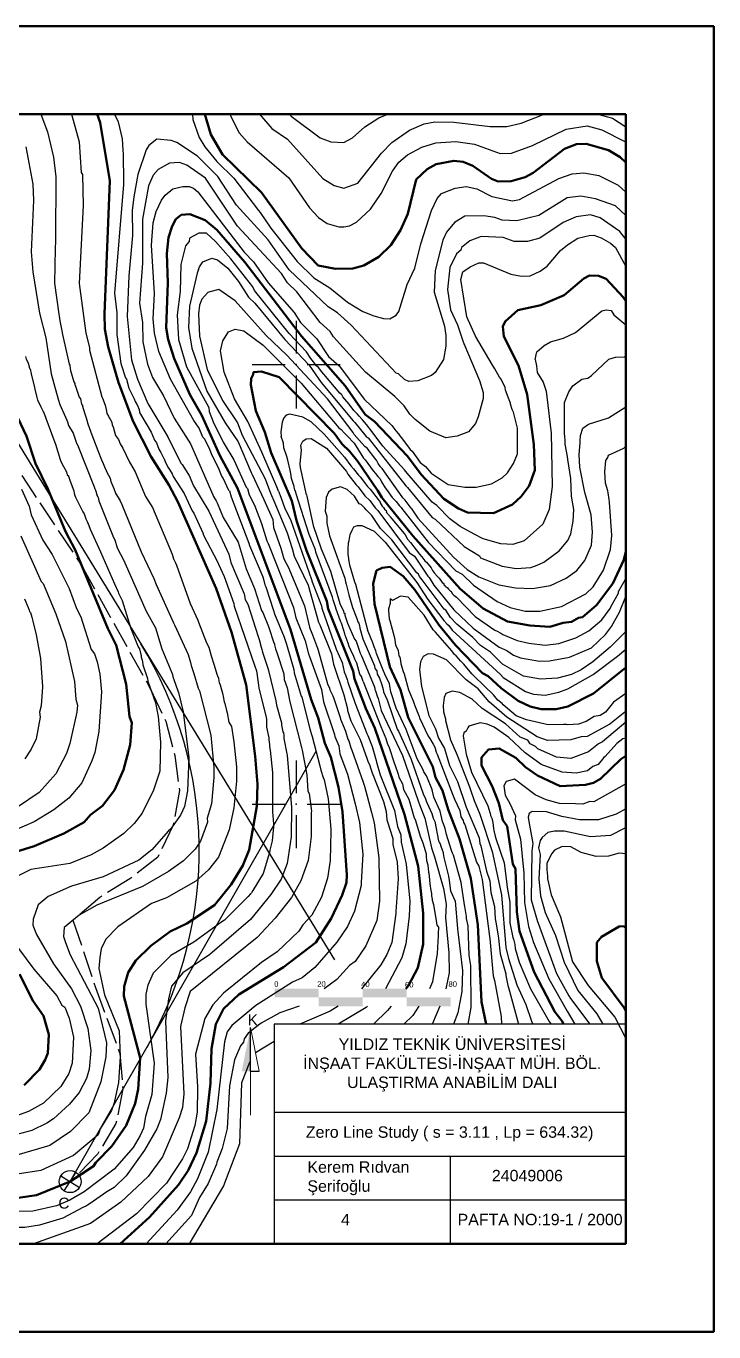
# Model space of a CAD drawing. Header units: metres. Extents: x 550 to 1390, y 560 to 1154.
# Drawn here: x 1077 to 1390, y 560 to 1154 of the extents above; entities that cross this region are included whole.
import ezdxf

# ---------------------------------------------------------------- set-up
doc = ezdxf.new("R2010")
doc.units = ezdxf.units.M
doc.linetypes.add('ACAD_ISO02W100', pattern=[15, 12, -3])
for name, color, linetype, lineweight in [('ANTET', 7, 'Continuous', 25), ('geoolcvekuzey', 3, 'Continuous', 20), ('kalın', 2, 'Continuous', 50), ('Layer1', 3, 'Continuous', 30), ("nokta 14-14'", 1, 'Continuous', 30), ('yukseklikegrisi', 5, 'Continuous', 30), ('zero line study', 30, 'ACAD_ISO02W100', 30)]:
    doc.layers.add(name, color=color, linetype=linetype, lineweight=lineweight)
for name, color, linetype in [('KARELAJ', 1, 'Continuous'), ('V-CTRL-VCPT', 4, 'Continuous'), ('V-NODE', 1, 'Continuous')]:
    doc.layers.add(name, color=color, linetype=linetype)
doc.layers.get('0').off()
doc.styles.get("Standard").update_dxf_attribs({"font": 'arial.ttf'})

# ---------------------------------------------------------------- blocks, each defined once
blk = doc.blocks.new('Grid Noktası 2')
for p, q in [((0, 1.25), (0, 0.3125)), ((-1.25, 0), (-0.3125, 0)), ((0.3125, 0), (1.25, 0)), ((0, -0.3125), (0, -1.25))]:
    blk.add_line(p, q)
blk.add_point((0, 0))
blk = doc.blocks.new('*U2', base_point=(2847.51, 762.74))
at = {"layer": 'V-CTRL-VCPT', "xscale": 20, "yscale": 20, "zscale": 20}
blk.add_blockref('Grid Noktası 2', (2847.51, 762.74), dxfattribs=at)
blk = doc.blocks.new('nokta isareti')
for p, q in [((-4.66, 1.82), (4.67, -1.79)), ((-1.8, -4.65), (1.81, 4.68))]:
    blk.add_line(p, q)
blk.add_circle((0.01, 0.02), 5)

msp = doc.modelspace()

# ---------------------------------------------------------------- hatches: boundary and pattern name
at = {"layer": 'geoolcvekuzey'}
h = msp.add_hatch(color=250, dxfattribs=at)
h.paths.add_polyline_path([(1201.85, 716.13), (1190.29, 716.13), (1190.29, 716.03), (1193.26, 712.62), (1193.58, 712.13), (1204.74, 712.13)])
h.paths.add_polyline_path([(1210.29, 716.13), (1201.85, 716.13), (1204.74, 712.13), (1210.29, 712.13)])
h.paths.add_polyline_path([(1190.29, 716.03), (1190.29, 712.13), (1193.58, 712.13), (1193.26, 712.62)])
h = msp.add_hatch(color=250, dxfattribs=at)
h.paths.add_polyline_path([(1241.85, 716.13), (1230.29, 716.13), (1230.29, 716.03), (1233.26, 712.62), (1233.58, 712.13), (1244.74, 712.13)])
h.paths.add_polyline_path([(1250.29, 716.13), (1241.85, 716.13), (1244.74, 712.13), (1250.29, 712.13)])
h.paths.add_polyline_path([(1230.29, 716.03), (1230.29, 712.13), (1233.58, 712.13), (1233.26, 712.62)])
h = msp.add_hatch(color=250, dxfattribs=at)
h.paths.add_polyline_path([(1221.85, 712.13), (1210.29, 712.13), (1210.29, 712.03), (1213.26, 708.62), (1213.58, 708.13), (1224.74, 708.13)])
h.paths.add_polyline_path([(1230.29, 712.13), (1221.85, 712.13), (1224.74, 708.13), (1230.29, 708.13)])
h.paths.add_polyline_path([(1210.29, 712.03), (1210.29, 708.13), (1213.58, 708.13), (1213.26, 708.62)])
h = msp.add_hatch(color=250, dxfattribs=at)
h.paths.add_polyline_path([(1261.85, 712.13), (1250.29, 712.13), (1250.29, 712.03), (1253.26, 708.62), (1253.58, 708.13), (1264.74, 708.13)])
h.paths.add_polyline_path([(1270.29, 712.13), (1261.85, 712.13), (1264.74, 708.13), (1270.29, 708.13)])
h.paths.add_polyline_path([(1250.29, 712.03), (1250.29, 708.13), (1253.58, 708.13), (1253.26, 708.62)])
h = msp.add_hatch(color=250, dxfattribs=at)
h.paths.add_polyline_path([(1179.18, 698.19), (1176.15, 683.31), (1176.93, 681.6), (1178.93, 678.54), (1179.18, 678.54)])
h.paths.add_polyline_path([(1176.93, 681.6), (1176.15, 683.31), (1175.18, 678.54), (1178.93, 678.54)])

# ---------------------------------------------------------------- linework, layer by layer
at = {"layer": 'ANTET', "lineweight": 30}
for p, q in [((1350, 700), (1190, 700)), ((1190, 700), (1190, 600)), ((1190, 660), (1350, 660)), ((1190, 640), (1350, 640)), ((1270, 640), (1270, 600)), ((1190, 620), (1350, 620))]:
    msp.add_line(p, q, dxfattribs=at)
at = {"layer": 'ANTET', "lineweight": 50}
msp.add_line((1190, 600), (1350, 600), dxfattribs=at)
at = {"layer": 'geoolcvekuzey'}
msp.add_line((1183.18, 678.54), (1179.18, 698.54), dxfattribs=at)
at = {"layer": 'geoolcvekuzey', "lineweight": 20}
msp.add_line((1179.18, 658.54), (1179.18, 678.54), dxfattribs=at)
at = {"layer": 'kalın'}
for points in [[(1109.46, 1114), (1110.88, 1110.19), (1115.2, 1083.64), (1112.79, 1023.07), (1113.04, 1016.21), (1114.56, 1008.08), (1119.14, 991.82), (1125.87, 974.17), (1134, 958.04), (1142.12, 945.34), (1146.19, 937.59), (1163.59, 898.1), (1170.57, 878.29), (1177.18, 854.41), (1181.37, 821.9), (1182.38, 809.2), (1182.13, 799.16), (1178.57, 779.35), (1175.78, 772.11), (1170.44, 763.48), (1162.82, 754.08), (1150.25, 745.82), (1142.63, 742.14), (1133.87, 735.66), (1127.01, 728.93), (1123.58, 723.47), (1121.8, 717.12), (1121.55, 712.68), (1129.04, 684.74), (1128.15, 670.39), (1126.76, 663.91), (1122.69, 653.88), (1116.22, 644.48), (1108.85, 637.11), (1107.83, 635.33), (1097.17, 628.35), (1081.93, 622.25), (1068.34, 620.22)], [(1158.51, 1114), (1161.17, 1104.73), (1166.51, 1095.58), (1184.16, 1078.31), (1202.58, 1052.78), (1210.07, 1045.16), (1217.82, 1043.64), (1225.82, 1043.77), (1230.77, 1045.04), (1237.63, 1048.97), (1243.09, 1054.31), (1247.53, 1061.17), (1250.84, 1068.66), (1254.65, 1084.15), (1259.6, 1088.85), (1263.66, 1091.14), (1271.79, 1092.66), (1275.98, 1092.28), (1280.43, 1090.5), (1288.81, 1084.53), (1291.86, 1083.39), (1297.83, 1083.52), (1304.18, 1085.3), (1307.73, 1087.2), (1322.08, 1098.12), (1327.54, 1100.28), (1331.86, 1100.41), (1342.02, 1097.61), (1347.36, 1094.44), (1350, 1091.98)], [(1350, 1028.89), (1348.75, 1030.69), (1341.01, 1039.07), (1337.45, 1040.46), (1333.39, 1040.59), (1330.85, 1039.19), (1321.83, 1031.57), (1311.29, 1027), (1300.87, 1024.72), (1295.03, 1019.64), (1294.02, 1017.35), (1294.52, 1012.78), (1301.13, 999.57), (1305.06, 986.36), (1308.11, 963.63), (1308.49, 952.07), (1305.95, 944.83), (1302.4, 940.01), (1298.33, 936.45), (1289.7, 932.51), (1277.89, 932.77), (1273.82, 934.55), (1267.09, 938.99), (1256.8, 950.04), (1250.58, 958.42), (1235.6, 974.17), (1231.4, 977.35), (1222.26, 990.3), (1202.45, 1012.91), (1176.67, 1046.69), (1163.84, 1061.29), (1158.63, 1065.74), (1151.65, 1068.4), (1147.71, 1068.15), (1145.3, 1066.12), (1143.65, 1063.07), (1142, 1057.86), (1141.11, 1050.5), (1141.62, 1037.16), (1140.85, 1016.72), (1141.74, 1011.51), (1144.54, 1002.87), (1151.65, 986.49), (1157.11, 976.84), (1165.24, 958.68), (1173.37, 943.82), (1197.37, 879.56), (1206.89, 847.68), (1210.07, 839.3), (1212.99, 827.74), (1215.78, 821.39), (1219.21, 807.8), (1221.12, 796.5), (1223.02, 767.92), (1222.9, 764.49), (1220.99, 758.65), (1215.91, 747.98), (1208.93, 737.19), (1194.19, 725.89), (1173.87, 713.44), (1167.02, 706.96), (1163.46, 699.98), (1161.43, 688.8), (1161.05, 673.18), (1159.01, 655.91), (1154.7, 641.43), (1150.89, 633.43), (1146.44, 626.83), (1133.23, 612.22), (1119.97, 600)], [(1350, 914.93), (1349.01, 911.18), (1344.05, 900.51), (1336.56, 890.6), (1330.21, 885.14), (1328.43, 884.89), (1325.26, 882.98), (1321.45, 882.6), (1315.35, 880.7), (1306.33, 881.33), (1296.05, 883.11), (1285, 889.08), (1274.58, 897.97), (1253.12, 922.1), (1239.02, 939.5), (1237.12, 942.67), (1227.98, 956.01), (1224.29, 960.71), (1220.86, 963.76), (1217.31, 968.84), (1192.29, 994.24), (1184.29, 996.9), (1180.6, 996.65), (1180.48, 995.51), (1179.46, 993.73), (1179.33, 990.81), (1181.62, 979), (1185.68, 969.22), (1188.61, 959.95), (1198, 937.98), (1200.16, 929.09), (1204.73, 915.5), (1213.88, 892.38), (1214.51, 888.95), (1225.94, 860.63), (1226.58, 857.08), (1231.66, 843.61), (1235.72, 834.6), (1249.31, 795.35), (1255.53, 771.86), (1257.82, 750.52), (1257.69, 736.3), (1255.28, 725.63), (1251.09, 717.63), (1249.84, 716.13)], [(1073.42, 975.82), (1077.35, 967.44), (1081.42, 954.99), (1087.01, 943.56), (1095.01, 924.13), (1099.45, 915.75), (1114.31, 879.94), (1118.12, 872.44), (1122.69, 854.66), (1124.22, 839.93), (1125.23, 837.01), (1124.47, 826.98), (1121.42, 815.67), (1117.36, 806.4), (1111.9, 799.29), (1106.44, 795.23), (1103.52, 791.8), (1094.37, 786.72), (1080.78, 780.88), (1070.5, 777.7)], [(1286.43, 700), (1284.24, 710.14), (1282.59, 745.19), (1279.41, 766.27), (1274.33, 784.31), (1269.12, 797.64), (1266.58, 806.28), (1263.41, 812.12), (1262.14, 817.07), (1250.96, 839.55), (1247.41, 852), (1242.58, 862.54), (1235.6, 891.24), (1234.96, 900.38), (1236.61, 906.35), (1239.15, 907.5), (1242.83, 908), (1248.68, 903.81), (1254.01, 897.59), (1264.93, 881.59), (1272.43, 872.44), (1284.74, 859.62), (1287.28, 858.22), (1293.25, 852.76), (1301, 847.04), (1306.46, 844.5), (1311.41, 843.23), (1318.27, 843.23), (1323.61, 844.5), (1335.29, 850.47), (1350, 862.26)], [(1350, 822.07), (1347.61, 820.5), (1338.47, 811.61), (1335.29, 809.83), (1331.61, 808.82), (1320.05, 808.18), (1309.76, 813.13), (1304.3, 816.94), (1299.86, 821.14), (1292.36, 825.33), (1287.54, 824.95), (1284.24, 821.26), (1284.24, 817.71), (1289.19, 808.31), (1292.11, 800.56), (1294.02, 792.81), (1295.92, 790.02), (1298.59, 772.75), (1299.73, 770.59), (1300.37, 751.03), (1301.51, 742.27), (1308.24, 723.6), (1317.64, 705.57), (1320.94, 701.37), (1321.64, 700)], [(1350, 743.76), (1348.88, 744.55), (1346.85, 744.43), (1338.85, 739.73), (1336.69, 737.06), (1336.69, 728.68), (1338.97, 721.06), (1349.26, 707.34), (1350, 706.04)], [(1074.18, 722.71), (1080.4, 710.52), (1085.1, 703.79), (1087.51, 695.28), (1087.01, 686.77), (1085.86, 683.72), (1083.2, 679.4), (1076.34, 672.16)]]:
    msp.add_lwpolyline(points, dxfattribs=at)
at = {"layer": 'KARELAJ', "color": 1, "lineweight": 50}
for p, q in [((550, 1154), (1390, 1154)), ((1390, 1154), (1390, 560)), ((600, 1114), (1350, 1114)), ((1350, 1114), (1350, 600)), ((600, 600), (1350, 600)), ((550, 560), (1390, 560))]:
    msp.add_line(p, q, dxfattribs=at)
at = {"layer": 'Layer1'}
for p, q in [((979.53, 1117.28), (1217.43, 729.32)), ((1097.18, 628.36), (1209.05, 824.12))]:
    msp.add_line(p, q, dxfattribs=at)
msp.add_arc((975.89, 778.89), 180, 330.25341, 31.51789, dxfattribs=at)
at = {"layer": 'yukseklikegrisi'}
for q in [(1179.18, 698.54), (1183.18, 678.54)]:
    msp.add_line((1179.18, 678.54), q, dxfattribs=at)
for points in [[(1117.38, 1114), (1119.01, 1110.44), (1120.79, 1102.69), (1121.17, 1097.61), (1121.3, 1095.71), (1121.42, 1083.14), (1121.42, 1081.99), (1117.36, 1032.46), (1118.5, 1023.57), (1118.37, 1013.67), (1120.28, 1000.59), (1122.44, 993.98), (1122.82, 993.35), (1123.84, 989.28), (1126.25, 984.46), (1126.76, 983.19), (1127.77, 981.41), (1128.53, 979.63), (1128.79, 978.23), (1129.17, 977.47), (1134, 969.34), (1135.52, 965.66), (1136.41, 964.39), (1137.55, 961.6), (1138.44, 960.07), (1139.2, 958.55), (1139.71, 957.66), (1139.84, 957.41), (1140.35, 956.01), (1141.62, 953.34), (1142.38, 952.33), (1143.52, 950.29), (1144.03, 949.15), (1148.98, 941.4), (1152.66, 933.53), (1153.43, 932.51), (1157.49, 923.5), (1157.87, 922.48), (1164.09, 910.67), (1164.6, 909.27), (1167.27, 903.56), (1171.59, 891.37), (1171.84, 890.1), (1181.24, 862.79), (1182, 860.76), (1182.89, 854.16), (1183.02, 853.01), (1186.32, 839.55), (1186.45, 838.66), (1186.45, 836.38), (1186.57, 835.11), (1187.59, 830.28), (1187.59, 829.26), (1187.84, 827.23), (1187.84, 826.47), (1187.84, 826.22), (1188.1, 824.56), (1189.24, 814.4), (1189.24, 796.62), (1189.75, 791.04), (1189.62, 789.77), (1189.11, 783.42), (1187.97, 779.1), (1187.84, 778.08), (1185.05, 768.56), (1180.35, 760.81), (1179.72, 759.79), (1179.21, 759.29), (1178.19, 758.02), (1167.4, 747.35), (1166.13, 746.46), (1153.43, 737.32), (1143.01, 731.22), (1135.01, 723.22), (1132.47, 717.76), (1131.58, 713.57), (1131.58, 709.12), (1135.39, 682.2), (1134.38, 667.97), (1131.46, 657.94), (1130.57, 652.73), (1129.04, 649.3), (1125.87, 643.84), (1117.23, 634.06), (1103.52, 623.78), (1097.04, 619.97), (1090.94, 617.3), (1080.27, 614.89), (1065.92, 614.63)], [(1083.75, 1114), (1083.83, 1113.87), (1086.88, 1105.87), (1089.67, 1094.44), (1090.69, 1085.42), (1090.56, 1057.23), (1090.56, 1056.21), (1090.31, 1052.91), (1090.05, 1037.04), (1092.09, 1022.94), (1092.21, 1022.05), (1092.47, 1019.89), (1092.72, 1019.13), (1093.36, 1015.32), (1093.74, 1013.79), (1096.78, 1000.21), (1097.04, 999.82), (1097.17, 998.3), (1097.42, 997.41), (1098.94, 992.2), (1099.32, 991.44), (1099.32, 990.93), (1099.58, 990.17), (1101.36, 985.22), (1101.86, 984.46), (1102.37, 982.04), (1102.75, 981.41), (1102.75, 981.16), (1103.13, 980.01), (1104.02, 977.22), (1104.66, 975.31), (1104.66, 975.19), (1104.91, 974.3), (1104.91, 974.17), (1105.29, 973.03), (1107.07, 968.07), (1107.83, 966.04), (1109.74, 960.96), (1111.39, 956.77), (1112.15, 954.99), (1112.79, 953.47), (1113.55, 951.82), (1113.93, 951.06), (1115.33, 948.39), (1115.71, 946.87), (1117.1, 943.69), (1117.87, 941.53), (1119.9, 937.98), (1120.66, 936.32), (1129.42, 914.86), (1135.27, 902.67), (1136.28, 900), (1144.16, 882.6), (1144.66, 881.59), (1150.89, 868.13), (1151.9, 864.44), (1152.28, 863.17), (1153.17, 860.38), (1153.43, 859.49), (1155.46, 852.76), (1155.97, 851.62), (1161.17, 831.42), (1162.57, 816.94), (1162.57, 812.25), (1161.43, 800.18), (1159.52, 793.7), (1159.65, 791.93), (1156.47, 783.29), (1154.06, 779.61), (1148.73, 774.27), (1142, 769.45), (1130.06, 762.59), (1109.36, 754.08), (1101.23, 749.51), (1094.5, 743.92), (1094.12, 739.86), (1095.01, 737.06)], [(1097.74, 1114), (1101.23, 1101.42), (1102.25, 1087.45), (1102.88, 1086.44), (1103.13, 1072.34), (1101.36, 1036.91), (1104.28, 1014.3), (1105.93, 1007.83), (1106.06, 1006.56), (1111.64, 985.35), (1111.9, 984.71), (1113.17, 981.54), (1113.55, 979.63), (1113.8, 978.87), (1113.93, 977.85), (1114.69, 976.58), (1114.95, 975.82), (1115.33, 975.19), (1116.09, 973.79), (1116.34, 972.52), (1116.85, 971.38), (1116.98, 971.12), (1117.87, 967.76), (1119.14, 965.92)], [(1152.82, 1114), (1153.05, 1111.58), (1155.84, 1103.33), (1158.51, 1099.01), (1163.84, 1092.41), (1171.59, 1084.79), (1182.89, 1070.06), (1183.65, 1069.17), (1188.48, 1062.05), (1200.42, 1046.94), (1208.04, 1039.45), (1215.28, 1034.88), (1223.4, 1028.4), (1230.39, 1024.21), (1235.34, 1022.18), (1239.79, 1021.03), (1242.58, 1020.91), (1245.5, 1022.56), (1246.77, 1024.21), (1250.45, 1036.53), (1254.01, 1043.89), (1256.68, 1054.94), (1261.5, 1070.18), (1264.17, 1075.64), (1266.08, 1077.8), (1272.3, 1080.34), (1277.25, 1080.98), (1282.2, 1079.96), (1288.94, 1076.53), (1298.33, 1074.5), (1301.64, 1075.14), (1319.42, 1084.66), (1325.51, 1086.82), (1330.85, 1087.2), (1337.7, 1086.06), (1346.47, 1081.61), (1350, 1078.39)], [(1169.98, 1114), (1170.19, 1113.24), (1174.13, 1105.49), (1177.68, 1101.3), (1196.61, 1085.04), (1206, 1071.33), (1210.2, 1067.01), (1214.13, 1064.21), (1219.34, 1062.69), (1221.63, 1062.69), (1224.29, 1063.2), (1227.47, 1064.85), (1233.82, 1070.69), (1238.64, 1077.8), (1243.85, 1088.09), (1246.77, 1092.15), (1250.71, 1095.46), (1257.19, 1098.88), (1263.54, 1100.92), (1272.55, 1101.55), (1281.19, 1100.28), (1292.75, 1096.09), (1297.95, 1096.22), (1307.48, 1099.65), (1322.84, 1107.14), (1332.37, 1108.66), (1339.1, 1106.76), (1349.51, 1101.55), (1350, 1100.99)], [(1183.3, 1114), (1188.86, 1107.39), (1196.1, 1102.57), (1212.1, 1084.66), (1217.31, 1081.49), (1221.75, 1080.34), (1228.1, 1082.63), (1238.77, 1096.22), (1243.47, 1101.04), (1251.6, 1106.63), (1258.2, 1109.55), (1263.03, 1110.44), (1271.79, 1110.31), (1288.17, 1108.28), (1295.79, 1108.41), (1302.27, 1109.81), (1312.05, 1113.62), (1313.77, 1114)], [(1196.81, 1114), (1197.75, 1112.98), (1210.96, 1103.2), (1215.78, 1101.3), (1221.63, 1101.04), (1225.56, 1103.2), (1231.28, 1108.16), (1237.63, 1112.35), (1241.72, 1114)], [(1337.13, 1114), (1343.93, 1112.09), (1350, 1108.21)], [(1076.97, 1099.14), (1080.15, 1082.12), (1080.53, 1074.63), (1079.51, 1051.39), (1080.27, 1042.24), (1083.32, 1023.45), (1086.12, 1012.27), (1088.53, 995.89), (1091.7, 984.33), (1092.47, 981.92), (1095.64, 974.68), (1096.02, 973.92), (1096.4, 972.39), (1098.56, 968.84), (1098.94, 967.95), (1099.45, 966.17), (1099.96, 964.77), (1099.96, 964.65), (1100.47, 963.5), (1108.09, 944.45), (1108.47, 943.44), (1108.72, 942.93), (1109.36, 940.9), (1109.36, 940.52), (1109.74, 939.88), (1109.87, 939.5), (1110.25, 938.1), (1116.98, 921.34), (1117.49, 920.32), (1118.63, 916.64), (1121.55, 910.92), (1122.06, 909.78), (1131.84, 887.81), (1136.03, 880.32), (1138.82, 870.67), (1143.39, 859.74), (1143.77, 858.98), (1143.9, 857.97), (1144.28, 856.82), (1146.19, 851.62), (1146.44, 850.85), (1148.6, 842.09), (1151.14, 821.14), (1150.51, 806.15), (1149.24, 799.04), (1147.33, 795.1), (1142.89, 788.75), (1142, 787.99), (1134.38, 779.23), (1128.41, 774.65), (1112.15, 767.03), (1097.8, 762.72), (1087.13, 758.02), (1082.69, 754.21), (1080.4, 747.73), (1080.27, 745.06), (1081.93, 740.74), (1089.55, 727.41), (1097.8, 716.11), (1101.86, 708.11), (1105.29, 697.95), (1106.56, 688.04), (1105.8, 679.53), (1104.66, 675.34), (1101.36, 668.86), (1096.91, 663.66), (1089.55, 656.92), (1086.62, 654.89), (1079.77, 651.59), (1068.34, 648.54)], [(1350, 1067.87), (1345.32, 1072.21), (1336.18, 1075.39), (1329.45, 1076.66), (1323.23, 1075.9), (1310.4, 1067.9), (1300.37, 1065.48), (1293.76, 1065.74), (1290.33, 1067.01), (1285.38, 1067.77), (1276.74, 1067.52), (1272.04, 1064.72), (1268.36, 1060.28), (1266.71, 1056.59), (1263.28, 1042.88), (1262.77, 1032.97), (1267.47, 1017.48), (1268.11, 1013.29), (1268.11, 1008.46), (1266.96, 1002.36), (1263.15, 996.4), (1261.63, 995.13), (1255.28, 992.59), (1251.22, 992.33), (1249.31, 993.22), (1246.52, 995.76), (1245.5, 996.14), (1225.05, 1017.99), (1218.83, 1023.57), (1214.51, 1026.37), (1196.86, 1043.13), (1187.21, 1056.85), (1172.86, 1072.6), (1164.35, 1085.55), (1155.08, 1094.82), (1145.68, 1101.04), (1143.14, 1101.93), (1136.66, 1102.57), (1132.98, 1099.65), (1131.84, 1097.74), (1128.03, 1086.57), (1126.12, 1076.28), (1125.36, 1070.18), (1125.49, 1058.75), (1123.84, 1040.46), (1123.07, 1021.92), (1125.11, 1002.24), (1127.77, 993.35), (1132.6, 982.3), (1141.62, 967.19), (1147.58, 955.25), (1148.09, 954.61), (1150.76, 950.42), (1151.27, 949.53), (1153.3, 944.83), (1160.28, 933.4), (1169.3, 913.72), (1170.32, 910.04), (1176.29, 895.68), (1176.79, 893.14), (1178.06, 891.11), (1182.76, 876.38), (1183.14, 874.98), (1184.03, 871.55), (1184.41, 870.41), (1184.54, 869.78), (1184.8, 868.76), (1187.08, 861.9), (1187.46, 860.89), (1190.76, 847.04), (1191.02, 845.14), (1193.3, 837.01), (1193.3, 835.99), (1193.94, 832.95), (1194.19, 832.44), (1194.32, 831.42), (1194.32, 829.9), (1195.72, 822.91), (1195.84, 822.28), (1197.88, 798.53), (1197.75, 785.19), (1195.84, 773), (1193.18, 765.89), (1188.48, 758.91), (1179.21, 747.6), (1160.79, 731.6), (1148.47, 723.35), (1143.27, 717.25), (1142, 711.53), (1140.6, 701.37), (1141.62, 675.72), (1140.85, 668.61), (1138.31, 656.67), (1136.66, 652.35), (1131.07, 642.7), (1122.69, 631.02), (1117.2, 625.65), (1113.93, 623.78)], [(1350, 1057.09), (1347.23, 1060.53), (1338.34, 1066.75), (1333.89, 1068.15), (1327.29, 1067.26), (1321.45, 1064.72), (1310.78, 1057.61), (1305.19, 1055.96), (1299.1, 1056.09), (1294.14, 1057.86), (1284.11, 1058.37), (1279.03, 1056.34), (1275.22, 1053.29), (1274.84, 1052.15), (1272.93, 1050.37), (1269.89, 1044.15), (1268.87, 1034.24), (1270.27, 1024.97), (1273.44, 1018.11), (1275.85, 1010.87), (1276.24, 1009.6), (1283.35, 992.84), (1285, 987.38), (1285, 984.58), (1282.84, 976.33), (1281.57, 973.28), (1278.39, 969.47), (1273.19, 967.44), (1268.11, 966.68), (1260.87, 969.73), (1254.14, 975.06), (1251.72, 977.47), (1249.18, 981.28), (1244.87, 985.47), (1231.53, 996.52), (1216.93, 1012.65), (1215.4, 1015.06), (1210.96, 1019.13), (1200.29, 1033.1), (1196.1, 1037.16), (1193.3, 1041.48), (1173.24, 1063.07), (1158.76, 1084.79), (1150.25, 1090.76), (1146.95, 1091.9), (1142.38, 1091.65), (1137.17, 1088.72), (1135.01, 1086.18), (1132.85, 1081.36), (1130.06, 1066.12), (1130.06, 1046.18), (1128.79, 1028.02), (1130.06, 1019.13), (1130.31, 1010.37), (1132.34, 1000.21), (1134.63, 994.11), (1139.58, 985.85), (1144.54, 975.69), (1151.9, 964.01), (1162.06, 940.77), (1162.44, 940.01), (1163.59, 937.98), (1164.09, 937.09), (1166.76, 930.48), (1173.62, 919.18), (1177.3, 907.11), (1181.11, 898.1), (1184.29, 888.19), (1184.8, 887.18), (1187.46, 880.83), (1187.72, 879.94), (1189.75, 873.97), (1190.13, 872.82), (1190.13, 872.57), (1190.64, 870.79), (1190.76, 870.28), (1191.02, 869.52), (1194.45, 859.36), (1194.57, 856.82), (1195.97, 853.01), (1196.99, 847.42), (1197.11, 846.66), (1202.45, 825.83), (1202.7, 824.56), (1204.86, 813.39), (1205.24, 806.02), (1205.88, 804.88), (1207.02, 796.88), (1206.89, 796.24), (1206.89, 793.58), (1206.89, 785.32), (1205.5, 774.4), (1202.07, 765.13), (1197.88, 757.64), (1190.51, 748.24), (1182.26, 739.35), (1151.78, 714.84), (1149.36, 707.34), (1147.46, 698.96), (1148.85, 668.35), (1148.22, 662), (1146.82, 657.43), (1139.2, 639.65), (1132.73, 630.76), (1120.28, 619.08), (1106.44, 609.3), (1080.53, 600)], [(1169.68, 942.55), (1169.43, 942.8), (1166.76, 948.39), (1166, 949.53), (1164.6, 953.09), (1164.09, 954.1), (1162.44, 957.66), (1161.81, 958.68), (1160.41, 962.11), (1159.78, 963.25), (1158.38, 966.04), (1157.62, 967.06), (1155.84, 971.12), (1153.43, 974.55), (1142.89, 993.35), (1137.55, 1005.92), (1135.52, 1014.3), (1135.01, 1020.78), (1135.52, 1032.34), (1134.25, 1054.31), (1134.88, 1064.47), (1136.28, 1069.67), (1138.69, 1074.88), (1140.35, 1077.17), (1143.9, 1079.96), (1148.47, 1081.1), (1151.39, 1080.98), (1153.3, 1080.34), (1155.33, 1078.56), (1176.29, 1051.13), (1180.6, 1046.81), (1187.21, 1037.29), (1199.15, 1023.7), (1201.94, 1019.13), (1209.43, 1011.76), (1214.77, 1003.76), (1219.59, 999.44), (1231.15, 984.2), (1243.47, 972.27), (1245.37, 969.85), (1246.39, 968.71), (1247.03, 967.95), (1247.03, 967.82), (1247.91, 966.68), (1251.85, 961.47), (1252.74, 960.71), (1256.42, 955.5), (1258.84, 953.6), (1261.38, 950.68), (1269.12, 945.47), (1276.74, 944.2), (1281.82, 944.2), (1288.81, 945.85), (1293.76, 948.52), (1296.17, 950.8), (1298.84, 954.99), (1300.62, 959.44), (1300.62, 971.12), (1299.22, 977.22), (1298.84, 978.36), (1298.21, 979.63), (1297.44, 982.04)], [(1308.75, 1002.36), (1309.26, 999.44), (1309.64, 996.4), (1312.3, 992.08), (1313.7, 988.01), (1315.86, 970.11), (1315.99, 968.96), (1316.37, 944.58), (1315.1, 934.17), (1312.18, 927.43), (1303.67, 919.81), (1298.59, 918.16), (1293.13, 918.42), (1285, 920.83), (1280.93, 922.86), (1274.58, 926.42), (1269.89, 929.85), (1264.04, 935.94), (1261.88, 937.47), (1250.45, 950.68), (1249.31, 952.2), (1239.41, 962.87), (1234.58, 969.47), (1232.04, 972.77), (1231.02, 973.79), (1230.13, 974.93), (1228.61, 976.58), (1227.85, 977.47), (1226.2, 979.12), (1224.04, 982.04), (1223.15, 983.06), (1223.02, 983.31), (1221.24, 985.35), (1220.74, 986.24), (1219.85, 987), (1212.61, 995.63), (1211.72, 996.78), (1210.2, 998.68), (1209.31, 999.44), (1207.27, 1001.98), (1206.64, 1002.87), (1204.73, 1005.79), (1196.86, 1014.18), (1181.11, 1033.73), (1180.35, 1035.38), (1170.32, 1048.21), (1163.33, 1056.09), (1159.14, 1059.77), (1155.71, 1059.77), (1151.52, 1057.61), (1151.27, 1056.09), (1149.62, 1054.05), (1147.58, 1045.54), (1147.2, 1033.23), (1145.93, 1022.68), (1146.44, 1011.38), (1150.12, 999.06), (1160.28, 980.52), (1160.41, 978.62), (1162.19, 973.92), (1166.76, 964.77), (1167.27, 964.01), (1171.59, 956.64), (1177.3, 944.33), (1177.81, 943.69), (1178.57, 940.77), (1181.11, 936.07), (1184.29, 927.69), (1186.7, 919.81), (1187.21, 918.67), (1188.1, 916.39), (1198.77, 889.46), (1199.91, 884.89), (1204.1, 874.35), (1205.62, 868.38), (1206, 867.24), (1211.47, 852.25), (1212.48, 846.66), (1217.43, 831.8), (1217.56, 830.79), (1219.34, 826.6), (1219.85, 822.91), (1223.28, 813.64), (1226.83, 800.18), (1228.86, 791.67), (1230.26, 777.32), (1229.63, 764.49), (1229.5, 763.1), (1226.58, 751.41), (1223.4, 744.43), (1218.45, 737.32), (1208.54, 725.76), (1202.7, 721.06), (1198.38, 719.03), (1181.62, 708.49), (1170.7, 699.34), (1168.67, 696.55), (1167.4, 691.98), (1163.84, 661.12), (1159.9, 641.68), (1155.08, 629.62), (1151.9, 623.78), (1145.81, 615.4), (1131.72, 600)], [(1297.44, 982.04), (1297.44, 982.43), (1296.94, 983.95), (1295.16, 988.39), (1295.03, 989.54), (1293.25, 993.35), (1292.49, 994.24), (1290.33, 998.05), (1289.19, 1000.08), (1281.57, 1013.03), (1277.63, 1021.8), (1274.84, 1038.81), (1275.85, 1042.24), (1279.16, 1044.53), (1283.09, 1046.31), (1285.25, 1046.31), (1297.7, 1041.1), (1302.52, 1040.21), (1306.46, 1040.46), (1310.91, 1042.5), (1314.21, 1044.78), (1320.18, 1051.89), (1323.35, 1054.56), (1328.18, 1057.61), (1333.26, 1058.75), (1335.42, 1058.88), (1338.72, 1057.74), (1343.04, 1055.32), (1345.32, 1053.29), (1350, 1044.7)], [(1155.57, 1043.3), (1155.97, 1044.53), (1157.62, 1046.81), (1161.68, 1048.47), (1164.22, 1047.7), (1168.92, 1043.89), (1173.75, 1037.8), (1178.32, 1030.69), (1181.24, 1028.02), (1194.83, 1011.51), (1205.88, 999.82), (1211.34, 991.95), (1225.94, 974.42), (1226.71, 973.66), (1231.91, 967.31), (1232.8, 966.68), (1249.95, 944.83), (1250.58, 944.07), (1257.57, 935.69), (1261.88, 930.48), (1263.15, 929.72), (1276.49, 917.27), (1283.35, 913.08), (1283.86, 912.19), (1293.63, 908.38), (1300.11, 907.24), (1306.72, 907.75), (1309.64, 908.77), (1312.68, 910.16), (1319.67, 915.24), (1323.61, 920.07), (1324.88, 922.99), (1326.02, 928.83), (1326.27, 934.04), (1325.26, 940.13), (1325, 948.26), (1323.61, 956.9), (1323.35, 958.17), (1322.34, 963.76), (1322.34, 965.41), (1322.21, 967.44), (1322.08, 968.58), (1322.08, 982.81), (1323.99, 987.63), (1325.89, 990.43), (1329.96, 993.35), (1332.62, 993.86), (1334.4, 995), (1342.15, 1002.49), (1345.2, 1003.38), (1349.13, 1003.63), (1350, 1003.21)], [(1155.57, 1043.3), (1154.95, 1041.61), (1151.52, 1026.62), (1151.01, 1016.84), (1152.54, 1007.57), (1159.4, 987.89), (1167.65, 973.54), (1173.62, 964.9), (1179.46, 950.93), (1179.97, 950.04), (1185.3, 938.61), (1187.08, 934.55), (1189.37, 929.59), (1189.62, 925.91), (1193.05, 916.51)], [(1252.36, 934.67), (1249.57, 938.36), (1248.55, 939.37), (1248.17, 939.88), (1239.15, 952.83), (1238.39, 953.47), (1237.37, 954.99), (1236.74, 956.26), (1236.48, 956.52), (1235.85, 957.53), (1232.29, 961.98), (1231.28, 962.74), (1226.45, 968.2), (1225.94, 969.09), (1214.26, 984.46), (1195.72, 1004.27), (1186.32, 1013.29), (1172.22, 1029.03), (1164.86, 1034.11), (1160.67, 1033.1), (1159.78, 1032.84), (1157.11, 1029.8), (1156.09, 1027.13), (1155.59, 1023.07), (1156.09, 1012.91), (1159.52, 997.79), (1166.51, 983.7), (1173.24, 973.54), (1175.4, 967.95), (1185.94, 948.01), (1188.35, 941.53), (1190.26, 936.96), (1195.97, 923.5), (1198.13, 916.39), (1199.15, 912.83), (1205.5, 899.62), (1210.2, 882.86), (1210.7, 881.71), (1216.04, 868.38), (1216.93, 863.81), (1221.75, 849.84), (1223.28, 843.49), (1223.4, 842.6), (1224.93, 837.9), (1229.12, 829.52), (1232.29, 820.5), (1232.8, 819.1), (1233.31, 818.09), (1233.94, 816.18), (1234.33, 815.29), (1234.58, 814.28), (1239.66, 801.2), (1240.93, 796.75), (1241.18, 792.94), (1241.56, 792.05), (1243.98, 784.43), (1243.98, 781.77), (1246.01, 773.64), (1246.39, 766.02), (1245.37, 751.29), (1245.37, 750.27), (1243.47, 737.19), (1241.31, 731.73), (1238.52, 726.9), (1229.77, 716.13)], [(1308.75, 1002.36), (1309.51, 1005.79), (1312.81, 1008.71), (1315.61, 1010.37), (1321.57, 1012.02), (1327.04, 1014.68), (1338.97, 1024.46), (1341.01, 1024.97), (1343.29, 1024.59), (1344.56, 1022.68), (1350, 1018.15)], [(1191.91, 942.42), (1191.15, 944.45), (1184.8, 959.18), (1184.41, 960.2), (1177.94, 974.17), (1171.97, 984.46), (1167.27, 996.52), (1165.62, 1006.3), (1166.63, 1010.87), (1169.17, 1014.94), (1172.22, 1016.08), (1176.16, 1015.45), (1184.92, 1008.84), (1202.32, 991.57), (1219.47, 971.25), (1220.48, 970.49), (1221.88, 968.96), (1223.15, 967.57), (1226.45, 964.26), (1230.64, 957.53), (1231.4, 956.77), (1235.09, 951.69), (1236.1, 950.55), (1237.12, 949.15), (1238.14, 948.01)], [(1085.1, 978.36), (1085.1, 978.49), (1084.08, 980.65), (1082.56, 983.82), (1082.18, 985.09), (1081.29, 988.78), (1081.16, 989.66), (1079.64, 995.76), (1079.51, 996.65), (1079.26, 997.54), (1078.75, 998.55), (1078.75, 998.94), (1078.24, 1000.59), (1077.35, 1002.49), (1076.97, 1003.76)], [(1252.36, 934.67), (1255.41, 930.1), (1271.54, 912.45), (1277.76, 906.86), (1283.09, 903.43), (1292.24, 899.88), (1299.73, 898.48), (1307.48, 898.1), (1315.61, 899.49), (1322.84, 902.8), (1327.67, 906.35), (1331.35, 910.92), (1334.4, 917.91), (1334.78, 923.75), (1334.15, 931.63), (1331.23, 941.91), (1329.07, 953.34), (1328.69, 959.18), (1329.19, 964.39), (1329.19, 965.41), (1329.32, 967.82), (1330.46, 971.12), (1333, 972.9), (1342.02, 975.82), (1350, 980.74)], [(1085.1, 978.49), (1089.8, 965.79), (1090.56, 963.88), (1092.59, 956.9), (1092.97, 956.01), (1094.24, 953.72), (1095.51, 951.31), (1095.9, 949.91), (1096.4, 949.41), (1096.4, 949.28), (1096.78, 948.39), (1097.17, 946.99), (1098.82, 942.55), (1098.94, 942.42), (1099.07, 941.53), (1099.32, 940.52), (1099.58, 939.75), (1103.01, 933.02), (1103.52, 932.13), (1104.4, 929.85), (1105.29, 928.07)], [(1222.01, 957.91), (1212.74, 968.33), (1206.77, 973.92), (1202.96, 976.08), (1197.11, 977.47), (1195.46, 976.96), (1194.32, 975.82), (1193.69, 973.79), (1192.98, 969.4)], [(1192.98, 969.4), (1193.18, 967.31)], [(1119.14, 965.92), (1119.9, 964.01), (1121.17, 961.98), (1124.22, 955.63), (1124.6, 954.87), (1126.76, 951.18), (1131.46, 940.01), (1134.63, 935.05), (1143.52, 913.85), (1144.16, 911.69), (1145.04, 909.91), (1145.55, 908.77), (1151.78, 891.37), (1155.2, 883.75), (1155.59, 882.86), (1159.14, 873.46), (1160.28, 871.55), (1161.3, 867.49), (1162.7, 863.3), (1163.97, 859.24), (1164.48, 857.71), (1164.6, 857.46), (1164.86, 856.06), (1164.98, 855.43), (1165.36, 854.41), (1166.63, 849.96), (1166.76, 849.08), (1167.27, 846.66), (1167.52, 845.9), (1168.29, 842.73), (1168.67, 841.58), (1169.43, 837.39), (1170.57, 835.36), (1171.59, 828.37), (1172.86, 817.07), (1172.86, 810.47), (1171.59, 798.4), (1169.56, 788.37), (1164.6, 775.92), (1160.16, 770.21), (1154.32, 765), (1140.98, 757.51), (1134.12, 754.84), (1118.88, 744.3), (1113.42, 738.59), (1111.26, 734.27), (1110.63, 730.33), (1110.25, 725.38), (1112.79, 713.31), (1119.52, 696.93), (1119.9, 685.12), (1119.26, 673.43), (1117.23, 664.16), (1115.96, 660.73), (1110.88, 652.35), (1109.87, 649.69), (1098.69, 640.29), (1083.83, 633.43), (1058.3, 629.49)], [(1230.48, 855.84), (1229.65, 858.07), (1228.99, 859.24), (1228.1, 862.54), (1227.59, 864.19), (1226.71, 865.97), (1226.2, 867.24), (1224.8, 870.16), (1224.17, 871.81), (1223.66, 873.33), (1222.26, 876.89), (1222.13, 877.52), (1221.75, 879.05), (1220.61, 882.35), (1220.23, 883.37), (1218.2, 888.7), (1217.94, 889.84), (1216.8, 893.02), (1216.55, 894.16), (1208.93, 914.73), (1208.8, 915.75), (1205.88, 922.74), (1200.04, 941.28), (1199.78, 942.04), (1199.4, 943.06), (1199.02, 944.2), (1199.02, 944.58), (1197.88, 948.14), (1197.5, 950.42), (1197.24, 951.95), (1196.23, 956.52), (1195.72, 958.17), (1194.45, 962.11), (1194.19, 964.26), (1193.18, 967.31)], [(1204.73, 940.77), (1201.94, 953.22), (1201.81, 954.87), (1202.45, 961.09), (1202.19, 963.38), (1203.08, 965.15), (1204.48, 966.3), (1206.77, 966.42), (1213.75, 961.98), (1222.9, 951.44), (1223.53, 950.17), (1227.34, 945.34), (1228.23, 944.45), (1231.28, 940.39), (1233.44, 938.23), (1235.98, 934.93), (1237.12, 933.66), (1251.47, 914.61), (1253.76, 912.83), (1259.85, 903.81), (1260.49, 903.18), (1262.65, 899.62), (1271.66, 888.45), (1280.55, 880.06), (1292.36, 871.43), (1295.79, 870.03), (1298.84, 867.87), (1302.02, 866.6), (1310.65, 865.08), (1315.22, 865.2), (1324.37, 866.86), (1334.4, 871.17), (1340.75, 877.27), (1343.42, 880.83), (1347.1, 887.43), (1350, 894.57)], [(1238.14, 948.01), (1238.77, 946.74), (1240.42, 943.94), (1241.06, 943.18), (1243.6, 939.63), (1245.5, 937.72), (1247.03, 935.82), (1247.79, 935.05), (1248.42, 934.04), (1249.18, 933.15), (1259.98, 919.31), (1272.68, 906.23), (1275.47, 904.7), (1280.68, 899.75), (1291.35, 892.26), (1297.32, 889.46), (1304.18, 887.81), (1310.78, 887.81), (1320.69, 889.97), (1331.73, 895.68), (1335.04, 898.86), (1339.74, 906.48), (1342.91, 915.88), (1343.55, 922.35), (1342.53, 937.47), (1342.4, 938.61), (1341.89, 941.66), (1341.77, 942.67), (1340.75, 946.1), (1340.37, 951.31), (1340.88, 956.39), (1341.77, 957.79), (1342.02, 958.8), (1349.01, 961.98), (1350, 962.94)], [(1222.01, 957.91), (1224.93, 953.98), (1226.07, 952.58), (1228.36, 949.79), (1229.12, 948.9), (1231.53, 945.85), (1232.42, 944.58), (1232.93, 944.07), (1233.69, 943.31), (1237.25, 938.61), (1238.14, 937.47), (1238.26, 937.09), (1239.15, 935.69), (1239.79, 935.05), (1240.17, 934.29), (1240.93, 933.66), (1241.06, 932.9), (1240.93, 932.9), (1242.58, 931.12)], [(1075.07, 943.31), (1078.5, 935.69), (1079.39, 931.63), (1084.72, 920.2), (1089.04, 913.59), (1096.78, 898.22), (1100.09, 889.08), (1102.12, 885.27), (1106.82, 870.41), (1108.21, 868.38), (1109.48, 864.82), (1110.75, 859.24), (1111.52, 851.23), (1110.25, 833.07), (1108.47, 823.55), (1107.07, 819.74), (1102.5, 809.83), (1096.53, 802.72), (1089.8, 797.51), (1080.78, 792.05), (1063.89, 784.81)], [(1169.68, 942.55), (1170.44, 939.88), (1178.45, 918.8), (1178.7, 917.66), (1184.8, 903.43), (1185.3, 901.78), (1185.81, 899.88), (1186.19, 898.86), (1189.62, 888.19), (1190.13, 886.67), (1194.57, 876), (1194.83, 875.11), (1195.59, 872.82), (1195.97, 871.81), (1198.89, 861.27), (1199.15, 859.87), (1202.32, 849.2), (1202.58, 848.69), (1206.26, 834.34), (1206.51, 833.33), (1207.02, 831.8), (1207.27, 830.79), (1210.83, 817.45), (1211.21, 815.55), (1212.23, 812.25), (1212.74, 811.1), (1214.51, 802.47)], [(1191.91, 942.42), (1193.05, 939.75), (1194.83, 934.55), (1197.37, 929.59), (1207.02, 902.29), (1207.27, 901.27), (1211.47, 890.22), (1211.72, 889.21), (1218.2, 870.54), (1220.99, 864.44), (1221.88, 860.25), (1222.64, 858.47), (1223.15, 856.82), (1223.53, 855.55), (1226.71, 846.28), (1227.21, 845.14), (1232.17, 832.18), (1232.55, 831.3), (1234.58, 826.34), (1236.36, 819.99), (1236.61, 819.1), (1238.26, 813.39), (1244.74, 797.13), (1246.14, 789.89), (1247.66, 786.08), (1247.79, 782.78), (1250.07, 772.75), (1251.72, 755.86), (1251.47, 749.13), (1249.95, 736.55), (1248.04, 730.2), (1240.57, 716.13)], [(1204.73, 940.77), (1204.85, 940.13), (1204.99, 939.37), (1207.78, 926.8), (1211.34, 916.26), (1215.66, 906.1), (1219.85, 891.37), (1221.5, 887.81), (1221.75, 886.92), (1222.13, 886.92), (1222.13, 886.03), (1223.02, 883.24), (1223.28, 882.35), (1226.58, 875.11), (1227.34, 874.22), (1229.12, 868.76), (1229.75, 867.49), (1235.47, 853.77), (1235.72, 852.76)], [(1350, 878.64), (1342.78, 871.55), (1334.91, 864.82), (1329.58, 861.14), (1325.26, 859.11), (1318.91, 857.33), (1311.16, 856.95), (1303.41, 858.35), (1293.89, 863.68), (1288.43, 869.14), (1283.86, 872.19), (1280.3, 875.87), (1273.06, 881.97), (1270.14, 885.02), (1268.11, 888.32), (1267.35, 888.83), (1257.31, 902.16), (1256.17, 903.69), (1255.66, 904.7), (1254.9, 905.34), (1243.47, 920.32), (1242.58, 921.21), (1238.39, 925.53), (1234.45, 931.37), (1231.91, 933.91), (1231.15, 934.8), (1229.63, 936.45), (1228.61, 936.71), (1226.58, 940.13), (1223.15, 943.18), (1220.23, 944.45), (1216.42, 943.31), (1214.77, 942.04), (1213.62, 939.5), (1213.24, 933.28), (1214.01, 931.12), (1214.01, 927.94), (1215.15, 922.1), (1218.32, 913.34), (1219.34, 910.29)], [(1104.79, 928.2), (1105.29, 928.07), (1106.31, 925.15), (1111.01, 914.86), (1117.33, 900.35), (1119.01, 896.7)], [(1278.3, 700), (1279.66, 707.6), (1279.41, 726.65), (1278.65, 731.22), (1278.27, 744.68), (1277.51, 747.98), (1277.51, 749), (1276.74, 753.44), (1276.62, 754.33), (1275.09, 764.49), (1271.54, 776.81), (1271.16, 777.83), (1270.77, 778.46), (1270.52, 779.48), (1268.36, 786.21), (1267.73, 789), (1266.96, 791.04), (1266.58, 792.18), (1265.57, 796.88), (1262.65, 803.23), (1262.01, 805.9), (1261.76, 807.04), (1259.73, 811.86), (1259.22, 812.88), (1258.07, 814.79), (1257.82, 815.67), (1255.03, 820.63), (1250.07, 834.09), (1245.5, 843.74), (1243.09, 851.11), (1242.45, 854.79), (1240.29, 859.24), (1239.53, 861.01), (1236.48, 868.63), (1236.23, 869.78), (1235.47, 871.68), (1234.83, 873.46), (1232.8, 878.67), (1227.09, 900), (1226.71, 901.02), (1224.42, 908.77), (1224.17, 910.54), (1224.04, 910.67), (1223.91, 911.43), (1223.91, 911.81), (1223.66, 913.72), (1223.66, 916.64), (1223.66, 917.15), (1223.78, 917.78), (1223.78, 918.93), (1224.04, 919.94), (1224.55, 922.74), (1225.45, 924.67), (1226.25, 926.29), (1227.85, 926.8), (1229.88, 926.8), (1235.47, 924.26), (1240.55, 919.18), (1253.88, 902.29), (1254.9, 900.89), (1259.85, 893.14), (1267.22, 883.62), (1268.49, 882.1), (1269.38, 881.33), (1269.76, 880.95), (1270.9, 879.17), (1293, 858.98), (1294.14, 857.71), (1304.3, 851.36), (1307.99, 850.09), (1313.32, 849.58), (1319.42, 850.98), (1323.61, 852.5), (1335.16, 859.11), (1346.21, 867.36), (1350, 870.63)], [(1242.58, 931.12), (1242.83, 930.74), (1243.47, 929.85), (1249.06, 923.24), (1249.57, 922.61), (1250.71, 920.58), (1251.98, 919.05), (1256.17, 913.72), (1257.19, 912.58), (1258.46, 910.8), (1259.22, 910.16), (1261.38, 907.5), (1262.01, 906.35), (1262.14, 906.23), (1262.77, 905.34), (1264.3, 903.56), (1265.06, 902.8), (1266.46, 900.89), (1267.09, 900.38), (1267.22, 899.88), (1267.85, 899.37), (1267.73, 899.24), (1268.62, 898.61)], [(1074.81, 922.1), (1084.08, 901.4), (1084.97, 900.38), (1090.69, 886.67), (1095.13, 874.09), (1099.2, 855.81), (1099.71, 847.81), (1100.47, 845.14), (1100.21, 841.84), (1097.04, 827.61), (1095.51, 823.17), (1090.69, 813.9), (1083.07, 805.39), (1073.29, 798.66)], [(1193.05, 916.51), (1194.45, 911.69), (1196.61, 907.37), (1197.11, 906.23), (1203.72, 890.35), (1206, 880.57), (1206.39, 879.68), (1206.89, 878.54), (1207.4, 877.14), (1209.69, 871.05), (1209.94, 870.16), (1214.26, 854.79), (1215.15, 852.89), (1215.28, 852.12), (1216.04, 850.6), (1216.67, 849.33), (1216.93, 848.57), (1219.97, 839.55), (1220.23, 838.66), (1221.88, 834.85), (1222.51, 833.2), (1223.53, 829.64), (1223.91, 828.88), (1224.93, 825.71), (1225.31, 824.69), (1230.52, 810.09), (1231.15, 808.31), (1234.2, 796.24), (1235.47, 791.54), (1237.63, 775.67), (1237.88, 755.86), (1236.74, 747.09), (1231.66, 735.66), (1226.83, 728.55), (1224.29, 726.65), (1218.45, 720.3), (1212.8, 716.13)], [(1219.34, 910.29), (1222.13, 902.92), (1222.51, 901.27), (1222.77, 900.13), (1223.66, 896.45), (1223.91, 895.3), (1224.29, 894.16), (1225.56, 889.46), (1227.59, 884.51), (1228.1, 882.98)], [(1268.62, 898.61), (1269.25, 897.84), (1270.27, 896.95), (1270.52, 896.95), (1271.03, 895.94), (1271.66, 895.18), (1272.93, 894.16), (1281.44, 885.4), (1290.33, 879.17), (1291.35, 878.79), (1293.13, 877.78), (1294.02, 877.27), (1300.49, 874.48), (1305.83, 873.33), (1313.32, 872.44), (1319.54, 873.08), (1327.16, 875.75), (1333.13, 878.92), (1338.97, 883.87), (1342.78, 889.08), (1343.29, 890.1), (1346.59, 896.07), (1346.59, 896.83), (1349.64, 902.16), (1349.9, 902.8), (1350, 903.01)], [(1119.01, 896.83), (1119.01, 896.7), (1119.26, 896.07), (1120.91, 892.76), (1124.85, 879.94), (1128.15, 871.68), (1128.79, 870.79), (1129.17, 868.76), (1129.42, 867.74), (1129.55, 866.98), (1129.93, 865.59), (1130.06, 864.82), (1130.31, 863.43), (1132.34, 857.2), (1132.47, 856.06), (1136.03, 846.15), (1137.17, 839.93), (1138.31, 828.25), (1138.06, 815.04), (1135.14, 806.4), (1129.93, 795.99), (1126.25, 791.29), (1121.55, 786.72), (1112.28, 780.11), (1106.69, 777.07), (1097.04, 773), (1079.26, 770.34), (1072.02, 766.65)], [(1076.46, 893.4), (1078.12, 889.59), (1078.62, 888.32), (1078.75, 887.68), (1079.13, 887.18), (1079.77, 885.14), (1080.27, 883.24), (1081.67, 877.14), (1081.93, 876.38), (1083.7, 866.35), (1084.59, 853.39), (1083.96, 844.76), (1083.2, 841.84), (1083.58, 839.68), (1081.67, 829.77), (1079.51, 825.07), (1076.59, 820.63)], [(1242.83, 891.37), (1241.95, 888.95), (1241.95, 888.19), (1242.33, 884.38), (1242.58, 883.62), (1244.74, 875.75), (1245.12, 872.57), (1246.39, 870.03), (1246.77, 867.49), (1247.15, 866.86), (1247.41, 865.2), (1247.66, 863.93), (1248.68, 860.38), (1249.06, 859.36), (1251.09, 852.12), (1253.25, 847.04), (1253.88, 845.27), (1255.92, 839.93), (1256.17, 839.3), (1260.11, 831.04), (1260.74, 829.9), (1262.27, 827.36), (1263.03, 825.96), (1263.66, 823.68), (1264.17, 822.79), (1271.16, 804.63), (1272.04, 802.34), (1274.46, 797.13), (1274.97, 794.34), (1275.98, 792.56), (1276.11, 791.67), (1276.62, 790.91), (1276.74, 790.78), (1277.25, 788.88), (1282.08, 773.64), (1283.09, 771.86), (1284.62, 765.76), (1287.92, 739.86), (1288.05, 738.84), (1289.57, 721.95), (1290.21, 719.92), (1293.25, 703.53), (1293.47, 700)], [(1350, 850.41), (1344.31, 846.41), (1340.75, 841.96), (1338.34, 840.44), (1335.54, 839.93), (1331.86, 837.65), (1328.43, 836.38), (1323.61, 836.12), (1322.97, 836.25), (1322.08, 836.25), (1321.57, 836.25), (1314.59, 836.12), (1304.81, 838.41), (1300.11, 840.31), (1294.14, 845.27), (1293.76, 845.9), (1291.73, 847.42), (1289.82, 849.84), (1281.19, 858.09), (1279.92, 859.36), (1276.24, 863.68), (1274.97, 865.08), (1272.81, 867.49), (1272.04, 868.13), (1271.54, 868.76), (1270.77, 869.78), (1263.41, 878.29), (1262.27, 879.43), (1258.2, 886.03), (1250.96, 894.16), (1247.53, 894.67), (1243.85, 892.76), (1242.83, 893.53), (1242.83, 891.37)], [(1227.98, 883.11), (1228.1, 882.98), (1228.48, 882.35), (1228.74, 881.33), (1228.99, 880.19), (1230.39, 875.24), (1235.21, 864.06), (1235.6, 862.92), (1235.85, 861.78), (1236.74, 860.76), (1236.87, 859.24), (1237.88, 857.33), (1238.9, 854.28)], [(1350, 842.47), (1349.51, 841.96), (1342.66, 836.38), (1332.37, 830.79), (1329.58, 830.66), (1325, 829.26), (1314.34, 829.01), (1309.64, 830.66), (1295.79, 839.68), (1287.79, 846.66), (1282.71, 852.5), (1277.38, 856.57), (1268.36, 865.71), (1262.39, 868.25), (1260.11, 868.51), (1257.69, 867.24), (1256.55, 864.82), (1256.17, 861.39), (1257.06, 853.65), (1260.36, 840.44), (1263.41, 834.34), (1264.68, 830.15), (1267.47, 825.33), (1269.76, 817.71), (1270.27, 816.69), (1273.44, 810.34), (1277.25, 798.66), (1283.22, 784.69), (1283.6, 782.15), (1283.98, 781.13), (1286.52, 769.57), (1288.05, 765.26), (1288.55, 759.92), (1290.21, 753.44), (1290.59, 747.86), (1290.84, 746.33), (1291.86, 740.11), (1291.98, 738.97), (1292.75, 731.98), (1295.41, 722.84), (1295.41, 722.08), (1296.3, 717.63), (1296.56, 716.61), (1301.15, 700)], [(1230.48, 855.84), (1238.45, 835.38), (1240.8, 829.9), (1241.56, 827.36), (1242.2, 826.22), (1244.74, 818.47), (1244.99, 817.58), (1246.39, 813.64), (1246.77, 812.37), (1248.3, 809.32), (1248.8, 806.78), (1251.22, 802.34), (1251.6, 801.2), (1253.38, 794.97), (1253.63, 793.83), (1253.76, 793.7), (1254.26, 792.56), (1256.42, 785.58), (1257.57, 782.4), (1259.09, 777.45), (1259.09, 776.18), (1259.34, 774.4), (1259.85, 772.49), (1259.85, 772.37), (1260.23, 769.07), (1260.36, 768.68), (1260.49, 767.29), (1260.74, 763.86), (1261.25, 760.81), (1261.5, 759.41), (1261.63, 758.65), (1261.63, 758.4), (1261.88, 756.87), (1261.88, 756.37), (1262.39, 754.46), (1263.79, 746.08), (1264.04, 745.06), (1264.68, 744.05), (1264.55, 741), (1264.55, 740.36), (1264.17, 732.11), (1262.01, 719.28), (1260.58, 716.13)], [(1235.72, 852.76), (1235.72, 852.25), (1236.1, 851.62), (1236.23, 851.23), (1236.48, 850.22), (1236.87, 849.2), (1237.25, 848.19), (1238.64, 842.73), (1248.42, 822.15), (1255.53, 801.58), (1256.3, 799.42)], [(1238.9, 854.28), (1239.53, 852.25), (1239.79, 851.11), (1241.18, 847.81), (1241.56, 847.04), (1246.01, 834.22), (1246.52, 833.33), (1252.11, 820.88), (1257.69, 804.75), (1258.84, 802.47), (1259.19, 801.57), (1259.47, 800.82)], [(1350, 837.3), (1339.35, 828.37), (1337.45, 827.49), (1333, 823.8), (1325, 820.88), (1318.4, 821.39), (1309.89, 825.2), (1308.87, 826.34), (1306.46, 827.49), (1305.32, 829.14), (1301.89, 830.53), (1295.29, 836.63), (1284.62, 843.61), (1280.05, 847.81), (1274.46, 850.85), (1270.9, 851.49), (1268.11, 850.35), (1267.35, 848.57), (1266.84, 845.01), (1266.96, 842.09), (1267.85, 838.92), (1267.85, 838.15), (1270.14, 829.39), (1272.81, 823.42), (1273.19, 822.41), (1278.78, 807.93), (1279.28, 806.53), (1280.93, 801.7), (1283.6, 795.48), (1289.19, 778.46), (1293.38, 758.78), (1295.41, 734.9), (1296.56, 729.82), (1300.37, 717.88), (1304.43, 708.87), (1306.97, 701.37), (1307.72, 700)], [(1350, 830.1), (1348.63, 829.77), (1345.83, 827.61), (1340.5, 821.77), (1339.99, 821.26), (1337.32, 818.09), (1334.91, 817.2), (1332.5, 815.17), (1327.42, 814.15), (1320.94, 814.66), (1311.41, 818.09), (1304.18, 823.42), (1296.68, 830.41), (1295.67, 831.17), (1290.08, 835.11), (1286.9, 836.5), (1283.73, 837.01), (1278.52, 835.61), (1278.01, 834.85), (1277.38, 833.33), (1276.24, 832.44), (1275.98, 831.17), (1276.11, 830.15)], [(1276.11, 830.15), (1277.25, 822.79), (1279.79, 814.66), (1287.16, 799.29)], [(1350, 809.03), (1349.13, 808.82), (1335.42, 801.07), (1333.64, 801.2), (1330.34, 800.05), (1327.04, 800.18), (1319.8, 800.43), (1313.7, 802.09), (1308.75, 804.24), (1299.35, 811.48), (1295.54, 810.34), (1294.52, 808.44), (1295.03, 804.12), (1297.19, 800.31), (1299.73, 794.72), (1299.6, 792.94), (1302.02, 784.18), (1303.54, 768.68), (1303.92, 755.35), (1305.7, 744.43), (1307.99, 737.19), (1314.97, 720.68), (1323.23, 705.95), (1326.81, 700)], [(1214.51, 802.47), (1215.78, 788.75), (1215.78, 787.73), (1215.4, 774.4), (1214.26, 766.4), (1211.59, 757.76), (1207.15, 749.51), (1203.08, 745.19), (1201.18, 742.27), (1191.4, 732.87), (1184.29, 728.04), (1167.02, 714.07), (1162.06, 708.74), (1158.38, 702.52), (1154.19, 686.39), (1155.08, 671.4), (1155.08, 670.77), (1154.95, 659.97), (1153.93, 653.88), (1150.51, 643.34), (1148.35, 638.76), (1140.98, 627.59), (1127.39, 613.74), (1109.46, 600)], [(1256.3, 799.42), (1258.58, 793.7), (1261.63, 780.24), (1261.88, 779.23), (1262.65, 776.94), (1262.9, 776.05), (1266.96, 761.7), (1267.22, 760.94), (1268.23, 754.46), (1267.98, 748.49), (1269.5, 732.49), (1269.63, 723.35), (1268.04, 716.13)], [(1259.47, 800.82), (1261.76, 795.86), (1262.27, 793.7), (1263.03, 792.18), (1264.81, 783.42), (1265.19, 782.4), (1265.44, 782.02), (1265.82, 781), (1266.46, 779.23), (1266.84, 778.08), (1266.84, 777.57), (1267.22, 775.8), (1269.25, 767.29), (1269.63, 765.38), (1270.27, 760.68), (1272.3, 755.98), (1273.31, 743.54), (1273.57, 742.01), (1275.6, 724.36), (1275.35, 714.84), (1273.57, 705.18), (1271.59, 700)], [(1287.16, 799.29), (1288.17, 795.86), (1288.43, 795.23), (1288.43, 794.97), (1289.06, 793.7), (1289.44, 791.67), (1289.57, 790.4), (1289.7, 789), (1289.95, 788.12), (1290.59, 785.45), (1290.84, 784.43), (1294.65, 773.38), (1295.79, 763.48), (1295.92, 762.21), (1297.19, 755.48), (1297.19, 746.08), (1298.59, 739.47), (1298.84, 738.59), (1299.48, 736.17), (1299.6, 734.39), (1301.38, 728.17), (1306.59, 716.11), (1315.1, 701.12), (1315.96, 700)], [(1350, 797.92), (1345.58, 795.48), (1337.45, 792.94), (1328.94, 792.94), (1320.81, 794.47), (1313.83, 796.62), (1307.35, 796.75), (1305.95, 795.74), (1305.57, 794.08), (1305.83, 792.18), (1307.6, 782.15), (1307.48, 781)], [(1350, 788.96), (1349.26, 789), (1343.04, 785.83), (1333.89, 785.19), (1321.96, 787.73), (1317.51, 787.73), (1314.46, 787.1), (1311.92, 784.94), (1310.91, 783.54), (1310.27, 780.24), (1311.03, 777.19), (1310.4, 766.02), (1311.16, 758.4), (1313.19, 750.78), (1317.89, 740.36), (1321.83, 728.17), (1328.18, 715.34), (1336.69, 704.68), (1339.56, 700)], [(1307.48, 781), (1307.35, 779.86), (1307.22, 778.72), (1306.84, 756.49), (1309.76, 746.71), (1310.14, 745.95), (1318.4, 722.96), (1323.99, 712.8), (1324.75, 711.66), (1333.52, 700)], [(1350, 777.49), (1346.97, 777.7), (1342.02, 776.43), (1336.43, 776.18), (1329.7, 778.08), (1325, 780.62), (1320.94, 780.75), (1317.51, 779.1), (1316.24, 777.57), (1314.08, 773.26), (1313.95, 770.34), (1314.34, 767.29), (1314.34, 766.02), (1315.99, 758.78), (1320.18, 748.75), (1325.64, 728.3), (1332.75, 717.5), (1344.94, 703.15), (1350, 693.49)], [(1095.01, 737.06), (1097.17, 731.47), (1109.99, 707.22), (1113.68, 691.47), (1113.42, 685.12), (1111.14, 673.69), (1105.67, 659.59), (1097.42, 651.21), (1087.89, 644.86), (1074.05, 640.67), (1049.16, 637.62), (1023.76, 631.78), (1013.22, 627.97), (1004.2, 623.27), (996.96, 618.7), (996.2, 618.44), (985.66, 611.46), (976.39, 607.01), (968.58, 600)], [(1070.62, 738.46), (1080.66, 725), (1091.07, 712.8), (1093.48, 708.61), (1094.75, 707.72), (1096.78, 702.77), (1098.69, 694.14), (1098.18, 682.2), (1096.53, 677.5), (1092.97, 671.66), (1085.1, 664.04), (1078.24, 660.23), (1071.89, 657.94)], [(1201.38, 708.13), (1192.54, 705.18), (1184.03, 700.49), (1179.5, 696.94)], [(1219.14, 708.13), (1215.4, 705.95), (1201.69, 700)], [(1232.46, 708.13), (1231.91, 707.6), (1219.14, 700)], [(1243.17, 708.13), (1241.56, 706.2), (1235.12, 700)], [(1255.76, 708.13), (1253.12, 703.91), (1249.04, 700)], [(1265.38, 708.13), (1262.01, 700.23), (1262.01, 700)], [(1179.18, 696.69), (1178.19, 695.91), (1176.29, 693.25), (1176.03, 691.72), (1174.64, 690.2), (1171.97, 683.72), (1169.68, 671.91), (1168.54, 652.48), (1166.38, 643.46), (1163.84, 637.24), (1163.71, 636.35), (1160.03, 627.46), (1156.09, 621.11), (1152.41, 612.98), (1140.73, 600)], [(1190, 692.03), (1181.5, 686.93)], [(1179.18, 683.37), (1178.7, 682.58), (1175.14, 673.31), (1174.25, 645.49), (1166.89, 626.44), (1151.29, 600)], [(1113.93, 623.78), (1106.31, 618.44), (1105.04, 617.68), (1104.15, 617.05), (1103.26, 616.79), (1093.86, 611.71), (1083.32, 608.54), (1076.59, 607.52), (1060.08, 607.52), (1045.41, 600)]]:
    msp.add_lwpolyline(points, dxfattribs=at)
at = {"layer": 'zero line study'}
for p, q in [((1066.86, 962.11), (1102.45, 908.52)), ((1102.45, 908.52), (1133.81, 852.35)), ((1133.81, 852.35), (1140.69, 837.81)), ((1140.69, 837.81), (1144.76, 822.26)), ((1144.76, 822.26), (1146.87, 806.32)), ((1146.87, 806.32), (1144.09, 790.48)), ((1144.09, 790.48), (1137.06, 776.02)), ((1137.06, 776.02), (1124.4, 766.11)), ((1124.4, 766.11), (1110.72, 757.66)), ((1110.72, 757.66), (1098.48, 747.23)), ((1098.48, 747.23), (1108.68, 716.73)), ((1108.68, 716.73), (1119.85, 686.57)), ((1119.85, 686.57), (1121.16, 670.54)), ((1121.16, 670.54), (1118.03, 654.77)), ((1118.03, 654.77), (1109.74, 640.99)), ((1109.74, 640.99), (1098.66, 629.33))]:
    msp.add_line(p, q, dxfattribs=at)

# ---------------------------------------------------------------- block references
at = {"layer": "nokta 14-14'", "rotation": 348.7338463373495}
msp.add_blockref('nokta isareti', (1097.17, 628.35), dxfattribs=at)
at = {"layer": 'V-NODE', "lineweight": 30, "xscale": 0.8000000000001819, "yscale": 0.8000000000001819, "zscale": 0.8000000000001819}
for p in [(1200, 1000), (1200, 800)]:
    msp.add_blockref('*U2', p, dxfattribs=at)

# ---------------------------------------------------------------- texts
at = {"layer": 'ANTET', "lineweight": 30, "char_height": 5.2}
for s, insert, width, attachment_point in [('YILDIZ TEKNİK ÜNİVERSİTESİ\\PİNŞAAT FAKÜLTESİ-İNŞAAT MÜH. BÖL.\\PULAŞTIRMA ANABİLİM DALI', (1270.98, 693.47), 182.9695, 2), ('Zero Line Study ( s = 3.11 , Lp = 634.32)', (1204.39, 653.5), 132.2686, 1), ('Kerem Rıdvan Şerifoğlu', (1205.1, 637.6), 69.8603, 1), ('24049006', (1289.01, 633.7), 69.8603, 1), ('4', (1220.38, 613.67), 69.8603, 1), ('PAFTA NO:19-1 / 2000', (1273.41, 613.72), 74.9092, 1)]:
    msp.add_mtext(s, dxfattribs=dict(at, insert=insert, width=width, attachment_point=attachment_point))
at = {"layer": 'geoolcvekuzey', "char_height": 2.5, "width": 4.5353, "attachment_point": 1}
for s, insert in [('0', (1190.01, 719.55)), ('20', (1209.56, 719.5)), ('40', (1229.56, 719.37)), ('60', (1249.5, 719.21)), ('80', (1269.27, 719.47))]:
    msp.add_mtext(s, dxfattribs=dict(at, insert=insert))
at = {"layer": 'geoolcvekuzey', "lineweight": 50, "insert": (1177.9, 704.43), "char_height": 5, "width": 4.5353, "attachment_point": 1}
msp.add_mtext('K', dxfattribs=at)
at = {"layer": "nokta 14-14'", "lineweight": 50, "insert": (1091.83, 621.07), "char_height": 5, "width": 4.5353, "attachment_point": 1}
msp.add_mtext('C', dxfattribs=at)

doc.saveas('drawing.dxf')
